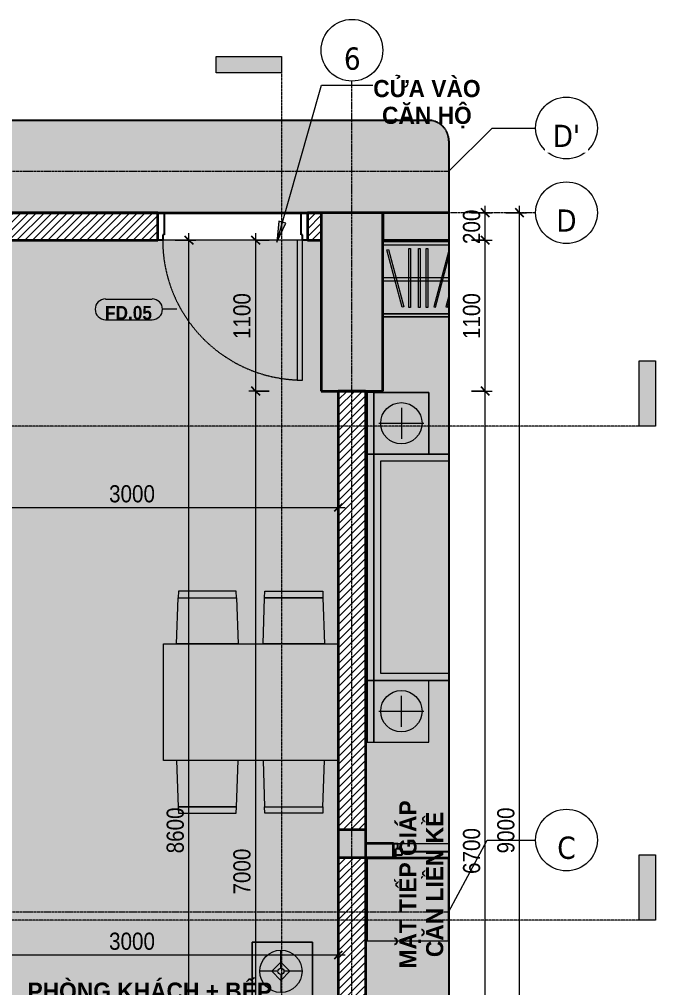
# Model space of a CAD drawing. Header units: millimetres. Extents: x 50254 to 245170, y 481 to 78637.
# Drawn here: x 58527 to 63167, y 27887 to 34947 of the extents above; entities that cross this region are included whole.
import ezdxf

# ---------------------------------------------------------------- set-up
doc = ezdxf.new("R2010")
doc.units = ezdxf.units.MM
for name, pattern in [('Dash - Tight', [4.5, 3, -1.5]), ('Dash Dot 3_16_', [7.9375, 4.7625, -1.5875, 0, -1.5875]), ('Grid Line', [22.225, 12.7, -3.175, 3.175, -3.175]), ('Hidden', [7.14375, 4.7625, -2.38125])]:
    doc.linetypes.add(name, pattern=pattern)
for name, color, linetype, lineweight in [('0-1', 7, 'Continuous', 5), ('A-ANNO-DIMS', 211, 'Continuous', 9), ('A-ANNO-DIMS-50', 211, 'Continuous', 9), ('A-DETL-GENF-1', 7, 'Continuous', 18), ('A-DETL-GENF-3', 92, 'Dash - Tight', 18), ('A-DETL-GENF-4', 92, 'Hidden', 25), ('A-DETL-GENF-5', 9, 'Continuous', 18), ('A-DETL-MEDM', 33, 'Continuous', 35), ('A-DETL-THIN', 151, 'Continuous', 18), ('A-DOOR', 31, 'Continuous', 18), ('A-DOOR-FRAM', 31, 'Continuous', 25), ('A-DOOR-IDEN', 31, 'Continuous', 9), ('A-FLOR-2', 7, 'Continuous', 18), ('A-GLAZ', 151, 'Continuous', 18), ('A-GLAZ-1', 31, 'Continuous', 25), ('A-WALL', 113, 'Continuous', 18), ('A-WALL-2', 254, 'Continuous', 35), ('A-WALL-3', 9, 'Continuous', 18), ('A-WALL-6', 113, 'Continuous', 35), ('A-WALL-PATT-2', 111, 'Continuous', 18), ('G-ANNO-SYMB', 111, 'Continuous', 9), ('G-ANNO-SYMB-1', 111, 'Dash Dot 3_16_', 18), ('G-ANNO-TEXT-1', 7, 'Continuous', 9), ('G-ANNO-TEXT-2', 130, 'Continuous', 9), ('G-IMPT-1', 10, 'Continuous', 18), ('I-FURN', 30, 'Continuous', 18), ('I-FURN-1', 10, 'Continuous', 18), ('I-FURN-2', 253, 'Continuous', 18), ('S-COLS', 52, 'Continuous', 18), ('S-COLS-3', 52, 'Continuous', 5), ('S-GRID', 1, 'Continuous', 9), ('S-GRID-1', 1, 'Grid Line', 9), ('S-GRID-IDEN', 1, 'Continuous', 9)]:
    doc.layers.add(name, color=color, linetype=linetype, lineweight=lineweight)
doc.layers.add('A-DETL-GENF-2', color=7, linetype='Continuous', lineweight=18, transparency=0.2)
doc.styles.add('Arial_B', font='arialbd.ttf', dxfattribs={"width": 0.95, "height": 125})
doc.styles.add('Arial_B_1', font='arialbd.ttf', dxfattribs={"width": 0.9, "height": 100})
doc.styles.add('Tahoma_B', font='tahomabd.ttf', dxfattribs={"height": 162.5})
doc.styles.add('UTM Avo', font='', dxfattribs={"width": 0.9, "height": 125})
doc.styles.get('UTM Avo').set_extended_font_data('UTM Avo')
doc.dimstyles.new('1_Dim_chi_tiet_2_5', dxfattribs={"dimscale": 304.8, "dimtxt": 124.912619, "dimasz": 0.19685, "dimexe": 0.164042, "dimexo": 0.0625, "dimgap": 0.016404, "dimtad": 1, "dimdec": 0, "dimrnd": 5, "dimzin": 0, "dimdsep": 46, "dimtxsty": 'UTM Avo', "dimblk1": 'OBLIQUE', "dimblk2": 'OBLIQUE', "dimsah": 1, "dimcen": 0.09, "dimdle": 0.164042, "dimazin": 0, "dimtfac": 1, "dimtdec": 4, "dimtix": 1, "dimtmove": 0, "dimatfit": 3, "dimfxl": 0.328084, "dimfxlon": 1, "dimtvp": 1, "dimtolj": 1, "dimtzin": 0, "dimarcsym": 2})
pattern_1 = [(45, (0, 0), (-28.284271, 28.284271), [])]

# ---------------------------------------------------------------- blocks, each defined once
blk = doc.blocks.new('NCV_TKTC_KET CAU_rvt-1-TKCS_CĂN HỘ LOẠI 1 - MẶT BẰNG')
at = {"layer": 'S-COLS-3'}
blk.add_hatch(color=256, dxfattribs=at).paths.add_polyline_path([(60852.6, 32236.9), (60852.6, 32237), (60727.6, 32236.9)])
at = {"layer": 'S-COLS'}
for p, q in [((61177.6, 32237), (61177.6, 33336.9)), ((60727.6, 32236.9), (60852.6, 32236.9)), ((61052.6, 32236.9), (61177.6, 32236.9))]:
    blk.add_line(p, q, dxfattribs=at)
blk = doc.blocks.new('M_Fixed - 900 x 1400-553070-TKCS_CĂN HỘ LOẠI 1 - MẶT BẰNG')
at = {"layer": 'A-GLAZ-1'}
for p, q in [((45.4, 22), (387, 22)), ((387, 44), (387, 0)), ((431, 44), (387, 44)), ((431, 63), (431, 0)), ((448.9, 63), (431, 63)), ((387, 0), (431, 0)), ((418, 0), (418, -37)), ((450, -37), (418, -37))]:
    blk.add_line(p, q, dxfattribs=at)
blk = doc.blocks.new('GIUONG NGU-2TAB-1600x2000 - GIUONG NGU-2TAB-1600x2000-842839-TKCS_CĂN HỘ LOẠI 1 - MẶT BẰNG')
at = {"layer": 'I-FURN-1'}
for p, q in [((458.5, 0), (8.5, 0)), ((8.5, 0), (8.5, -50)), ((458.5, -50), (458.5, 0)), ((2108.2, 0), (458.5, 0)), ((458.5, 0), (458.5, -50)), ((458.5, 0), (2108.2, 0)), ((2108.2, -50), (2108.2, 0)), ((458.5, -50), (8.5, -50)), ((8.5, -50), (8.5, -450.3)), ((8.5, -50), (458.5, -50)), ((458.5, -50), (8.5, -50)), ((8.5, -50), (8.5, -450.3)), ((458.5, -450.3), (458.5, -50)), ((2108.2, -50), (458.5, -50)), ((458.5, -50), (458.5, -596.6)), ((458.5, -50), (2108.2, -50)), ((458.5, -596.6), (458.5, -50)), ((458.5, -450.3), (458.5, -50)), ((458.5, -50), (2108.2, -50)), ((2558.2, 0), (2108.2, 0)), ((2108.2, 0), (2108.2, -50)), ((2558.2, -50), (2108.2, -50)), ((2108.2, -50), (2108.2, -450.3)), ((2108.2, -596.6), (2108.2, -50)), ((2108.2, -50), (2558.2, -50)), ((2108.2, -50), (2558.2, -50)), ((2108.2, -450.3), (2108.2, -50)), ((2108.2, -50), (2108.2, -596.6)), ((2558.2, -50), (2558.2, 0)), ((2558.2, -450.3), (2558.2, -50)), ((2558.2, -50), (2558.2, -450.3)), ((233.5, -86.8), (233.5, -413.5)), ((508.5, -100), (2058.2, -100)), ((508.5, -596.6), (508.5, -100)), ((2058.2, -100), (2058.2, -596.6)), ((2333.2, -86.8), (2333.2, -413.5)), ((120.2, -250.2), (346.8, -250.2)), ((2446.5, -250.2), (2219.8, -250.2)), ((8.5, -450.3), (458.5, -450.3)), ((8.5, -450.3), (458.5, -450.3)), ((2108.2, -450.3), (2558.2, -450.3)), ((2558.2, -450.3), (2108.2, -450.3))]:
    blk.add_line(p, q, dxfattribs=at)
for centre in [(233.5, -250.2), (2333.2, -250.2)]:
    blk.add_circle(centre, 150.7, dxfattribs=at)
blk = doc.blocks.new('TU QUAN AO-SUITE ROOM_3 - TU QUAN AO-SUITE ROOM_3-842841-TKCS_CĂN HỘ LOẠI 1 - MẶT BẰNG')
at = {"layer": 'I-FURN-1'}
for p, q in [((-550, -40), (-550, -521.6)), ((-550, -521.6), (-550, -40)), ((-550, -40), (-550, -521.6)), ((-526, -521.6), (-526, -40)), ((-526, -40), (-526, -521.6)), ((-478.3, -181.1), (-61.3, -69.4)), ((-287, -40), (-287, -521.6)), ((-263, -40), (-263, -521.6)), ((-61.3, -69.4), (-58.2, -80.9)), ((-24, -40), (-24, -521.6)), ((0, -521.6), (0, -40)), ((0, -40), (0, -521.6)), ((-58.2, -80.9), (-475.2, -192.7)), ((-475.2, -192.7), (-478.3, -181.1)), ((-480.1, -229.7), (-50.1, -229.7)), ((-480.1, -241.7), (-480.1, -229.7)), ((-50.1, -241.7), (-480.1, -241.7)), ((-50.1, -229.7), (-50.1, -241.7)), ((-480.1, -299.2), (-50.1, -299.2)), ((-480.1, -311.2), (-480.1, -299.2)), ((-50.1, -311.2), (-480.1, -311.2)), ((-50.1, -299.2), (-50.1, -311.2)), ((-480.1, -356.4), (-50.1, -356.4)), ((-480.1, -368.4), (-480.1, -356.4)), ((-50.1, -368.4), (-480.1, -368.4)), ((-475.2, -411.5), (-478.3, -423.1)), ((-478.3, -423.1), (-110.7, -521.6)), ((-64.3, -521.6), (-475.2, -411.5)), ((-50.1, -356.4), (-50.1, -368.4)), ((-475.2, -500.3), (-478.3, -511.9)), ((-478.3, -511.9), (-442, -521.6)), ((-395.6, -521.6), (-475.2, -500.3))]:
    blk.add_line(p, q, dxfattribs=at)
blk = doc.blocks.new('MAY GIAT - MAY GIAT_dwg-348053-TKCS_CĂN HỘ LOẠI 1 - MẶT BẰNG')
at = {"layer": 'G-IMPT-1', "flags": 128}
blk.add_lwpolyline([(5, 596.6), (5, 2.3), (605, 2.3), (605, 596.6)], close=True, dxfattribs=at)
blk = doc.blocks.new('MAY GIAT - MAY GIAT-348233-TKCS_CĂN HỘ LOẠI 1 - MẶT BẰNG')
at = {"layer": 'I-FURN-1'}
for p, q in [((5, 596.6), (5, 2.3)), ((605, 596.6), (5, 596.6)), ((605, 2.3), (605, 596.6)), ((5, 2.3), (605, 2.3))]:
    blk.add_line(p, q, dxfattribs=at)
blk.add_blockref('MAY GIAT - MAY GIAT_dwg-348053-TKCS_CĂN HỘ LOẠI 1 - MẶT BẰNG', (0, 0))
blk = doc.blocks.new('RES_BAN AN 1 - RES_BAN AN 1-842837-TKCS_CĂN HỘ LOẠI 1 - MẶT BẰNG')
at = {"layer": 'I-FURN-2'}
for p, q in [((-425, 1275), (425, 1275)), ((-425, 1.8), (-425, 1275)), ((425, 1275), (425, 1.8)), ((-761.9, 1168.8), (-809.6, 1167.2)), ((-809.6, 1167.2), (-809.6, 745.3)), ((-425, 1180), (-761.9, 1168.8)), ((-761.9, 1168.8), (-761.9, 743.8)), ((-761.9, 743.8), (-761.9, 1168.8)), ((-425, 732.5), (-425, 1180)), ((425, 1180), (761.9, 1168.8)), ((425, 732.5), (425, 1180)), ((761.9, 1168.8), (761.9, 743.8)), ((761.9, 1168.8), (761.9, 743.8)), ((809.6, 1167.2), (761.9, 1168.8)), ((809.6, 745.3), (809.6, 1167.2)), ((-809.6, 745.3), (-761.9, 743.8)), ((-761.9, 743.8), (-425, 732.5)), ((761.9, 743.8), (425, 732.5)), ((761.9, 743.8), (809.6, 745.3)), ((-809.6, 536.9), (-761.9, 538.5)), ((-809.6, 115.1), (-809.6, 536.9)), ((-425, 549.7), (-761.9, 538.5)), ((-761.9, 538.5), (-761.9, 113.5)), ((-761.9, 538.5), (-761.9, 113.5)), ((-425, 102.3), (-425, 549.7)), ((425, 549.7), (761.9, 538.5)), ((425, 102.3), (425, 549.7)), ((761.9, 538.5), (761.9, 113.5)), ((761.9, 538.5), (809.6, 536.9)), ((761.9, 113.5), (761.9, 538.5)), ((809.6, 536.9), (809.6, 115.1)), ((-761.9, 113.5), (-809.6, 115.1)), ((-761.9, 113.5), (-425, 102.3)), ((761.9, 113.5), (425, 102.3)), ((809.6, 115.1), (761.9, 113.5))]:
    blk.add_line(p, q, dxfattribs=at)
blk = doc.blocks.new('LOBBY_SOFA_1 - LOBBY_SOFA_1-842835-TKCS_CĂN HỘ LOẠI 1 - MẶT BẰNG')
at = {"layer": 'I-FURN'}
for p, q in [((-2556, -4.9), (-2556, -660)), ((-2457, -66), (-2457, -660)), ((-807, -66), (-2457, -66)), ((-807, -660), (-807, -66)), ((-708, -660), (-708, -4.9)), ((-3128.2, -193.5), (-2688.2, -193.5)), ((-3128.2, -633.5), (-3128.2, -193.5)), ((-2688.2, -193.5), (-2688.2, -633.5)), ((-807, -143), (-2457, -143)), ((-1907, -143), (-1907, -660)), ((-1357, -143), (-1357, -660)), ((-575.9, -193.5), (-575.9, -633.5)), ((-135.9, -193.5), (-575.9, -193.5)), ((-135.9, -633.5), (-135.9, -193.5)), ((-2915.4, -269), (-2915.4, -401)), ((-348.6, -269), (-348.6, -401)), ((-2937.4, -423), (-3069.4, -423)), ((-2915.4, -357), (-2981.4, -423)), ((-2981.4, -423), (-2915.4, -489)), ((-2849.4, -423), (-2915.4, -357)), ((-2915.4, -489), (-2849.4, -423)), ((-2893.4, -423), (-2761.4, -423)), ((-370.6, -423), (-502.6, -423)), ((-414.6, -423), (-348.6, -357)), ((-348.6, -489), (-414.6, -423)), ((-348.6, -357), (-282.6, -423)), ((-282.6, -423), (-348.6, -489)), ((-326.6, -423), (-194.6, -423)), ((-2915.4, -445), (-2915.4, -577)), ((-348.6, -445), (-348.6, -577)), ((-2688.2, -633.5), (-3128.2, -633.5)), ((-575.9, -633.5), (-135.9, -633.5)), ((-2556, -660), (-708, -660)), ((-1160.3, -1020.5), (-2128.3, -1020.5)), ((-2172.3, -1064.5), (-2172.3, -1504.5)), ((-1116.3, -1504.5), (-1116.3, -1064.5)), ((-2128.3, -1548.5), (-1160.3, -1548.5))]:
    blk.add_line(p, q, dxfattribs=at)
for centre, radius in [((-2915.4, -423), 154), ((-348.6, -423), 154), ((-2915.4, -423), 22), ((-348.6, -423), 22)]:
    blk.add_circle(centre, radius, dxfattribs=at)
for centre, start, end in [((-2128.3, -1064.5), 90, 180), ((-1160.3, -1064.5), 0, 90), ((-2128.3, -1504.5), 180, 270), ((-1160.3, -1504.5), 270, 0)]:
    blk.add_arc(centre, 44, start, end, dxfattribs=at)
at = {"layer": 'I-FURN-2'}
for p, q in [((-2556, -4.9), (-2556, -660)), ((-708, -660), (-708, -4.9)), ((-2688.2, -193.5), (-3128.2, -193.5)), ((-3128.2, -193.5), (-3128.2, -633.5)), ((-2688.2, -633.5), (-2688.2, -193.5)), ((-135.9, -193.5), (-575.9, -193.5)), ((-575.9, -193.5), (-575.9, -633.5)), ((-135.9, -633.5), (-135.9, -193.5)), ((-3128.2, -633.5), (-2688.2, -633.5)), ((-575.9, -633.5), (-135.9, -633.5)), ((-2556, -660), (-708, -660)), ((-1160.3, -1020.5), (-2128.3, -1020.5)), ((-2172.3, -1064.5), (-2172.3, -1504.5)), ((-1116.3, -1504.5), (-1116.3, -1064.5)), ((-2128.3, -1548.5), (-1160.3, -1548.5))]:
    blk.add_line(p, q, dxfattribs=at)
for centre, start, end in [((-2128.3, -1064.5), 90, 180), ((-1160.3, -1064.5), 0, 90), ((-2128.3, -1504.5), 180, 270), ((-1160.3, -1504.5), 270, 0)]:
    blk.add_arc(centre, 44, start, end, dxfattribs=at)
blk = doc.blocks.new('NCV_TKTC_TANG 1_rvt-1-TKCS_CĂN HỘ LOẠI 1 - MẶT BẰNG')
at = {"layer": 'A-FLOR-2'}
blk.add_line((60592.6, 33336.9), (59572.6, 33336.9), dxfattribs=at)
at = {"layer": 'A-WALL-2'}
for p, q in [((61254.6, 28936.9), (61052.6, 28936.9)), ((61254.6, 28836.9), (61254.6, 28936.9)), ((61052.6, 28836.9), (61254.6, 28836.9))]:
    blk.add_line(p, q, dxfattribs=at)
at = {"layer": 'A-WALL-3'}
for p, q in [((61254.6, 28936.9), (61659.2, 28936.9)), ((61659.2, 28836.9), (61254.6, 28836.9))]:
    blk.add_line(p, q, dxfattribs=at)
at = {"layer": 'A-GLAZ', "rotation": 180}
blk.add_blockref('M_Fixed - 900 x 1400-553070-TKCS_CĂN HỘ LOẠI 1 - MẶT BẰNG', (61704.6, 28899.9), dxfattribs=at)
at = {"layer": 'I-FURN'}
for name, p, rotation in [('TU QUAN AO-SUITE ROOM_3 - TU QUAN AO-SUITE ROOM_3-842841-TKCS_CĂN HỘ LOẠI 1 - MẶT BẰNG', (61137.6, 33326.9), 89.9999999999998), ('GIUONG NGU-2TAB-1600x2000 - GIUONG NGU-2TAB-1600x2000-842839-TKCS_CĂN HỘ LOẠI 1 - MẶT BẰNG', (61062.6, 29668.6), 90.00000000000065), ('RES_BAN AN 1 - RES_BAN AN 1-842837-TKCS_CĂN HỘ LOẠI 1 - MẶT BẰNG', (60854.3, 29968.2), 90.00000000000026), ('MAY GIAT - MAY GIAT-348233-TKCS_CĂN HỘ LOẠI 1 - MẶT BẰNG', (61659.2, 28222), 90), ('LOBBY_SOFA_1 - LOBBY_SOFA_1-842835-TKCS_CĂN HỘ LOẠI 1 - MẶT BẰNG', (60857.5, 25090.4), 270.0000000000005)]:
    blk.add_blockref(name, p, dxfattribs=dict(at, rotation=rotation))
blk = doc.blocks.new('FD_05 - FD_05-1000x2200mm-835433-TKCS_CĂN HỘ LOẠI 1 - MẶT BẰNG')
at = {"layer": 'A-DETL-GENF-3'}
for p, q in [((510, -100), (470, -100)), ((470, -100), (470, -1120)), ((510, -1120), (510, -100)), ((470, -1120), (510, -1120))]:
    blk.add_line(p, q, dxfattribs=at)
blk.add_arc((510, -100), 1020, 180, 267.75253, dxfattribs=at)
at = {"layer": 'A-DOOR-FRAM'}
for p, q in [((-545, 100), (-500, 100)), ((-500, 100), (-500, -60)), ((500, 100), (545, 100)), ((500, -60), (500, 100)), ((-500, -60), (-510, -60)), ((-510, -60), (-510, -100)), ((510, -60), (500, -60)), ((510, -100), (510, -60)), ((-510, -100), (-545, -100)), ((545, -100), (510, -100))]:
    blk.add_line(p, q, dxfattribs=at)
blk = doc.blocks.new('BORDER VIEW - BORDER VIEW-3457859-TKCS_CĂN HỘ LOẠI 1 - MẶT BẰNG')
at = {"layer": 'A-DETL-GENF-4'}
for p, q in [((150, 11483.8), (9485.3, 11483.8)), ((9635.3, 11333.8), (9635.3, 150))]:
    blk.add_line(p, q, dxfattribs=at)
blk.add_arc((9485.3, 11333.8), 150, 0, 90, dxfattribs=at)
blk = doc.blocks.new('Grid - M_Grid Head - Circle-353313-TKCS_CĂN HỘ LOẠI 1 - MẶT BẰNG')
at = {"layer": 'S-GRID-IDEN'}
blk.add_circle((0, 0), 4.5, dxfattribs=at)
blk = doc.blocks.new('Section - 3_32_ x 3_8_-4701953-TKCS_CĂN HỘ LOẠI 1 - MẶT BẰNG')
at = {"layer": 'G-ANNO-SYMB'}
blk.add_hatch(color=256, dxfattribs=at).paths.add_polyline_path([(0, 9.525), (0, 0), (-2.38125, 0), (-2.38125, 9.525)])
for p, q in [((0, 9.525), (-2.38125, 9.525)), ((-2.38125, 9.525), (-2.38125, 0)), ((0, 0), (0, 9.525)), ((-2.38125, 0), (0, 0))]:
    blk.add_line(p, q, dxfattribs=at)
blk = doc.blocks.new('DIMBLOCK3-TKCS_CĂN HỘ LOẠI 1 - MẶT BẰNG')
at = {"layer": 'A-ANNO-DIMS-50'}
for p, q in [((57852.6, 31487.8), (57852.6, 31337.8)), ((57852.6, 31387.8), (57852.6, 31487.8)), ((60852.6, 31487.8), (60852.6, 31337.8)), ((60852.6, 31387.8), (60852.6, 31487.8)), ((57802.6, 31387.8), (60902.6, 31387.8))]:
    blk.add_line(p, q, dxfattribs=at)
at = {"layer": 'A-ANNO-DIMS-50', "lineweight": 25}
for p, q in [((57852.6, 31387.8), (57882.6, 31417.8)), ((60852.6, 31387.8), (60882.6, 31417.8)), ((57852.6, 31387.8), (57822.6, 31357.8)), ((60852.6, 31387.8), (60822.6, 31357.8))]:
    blk.add_line(p, q, dxfattribs=at)
at = {"layer": 'A-ANNO-DIMS-50', "color": 0, "insert": (59181.4, 31550.1), "char_height": 125, "width": 410.824, "attachment_point": 1, "line_spacing_factor": 1.110334, "style": 'UTM Avo'}
blk.add_mtext('3000', dxfattribs=at)
blk = doc.blocks.new('_Oblique')
at = {"color": 0, "linetype": 'ByBlock', "lineweight": -2}
blk.add_line((-0.5, -0.5), (0.5, 0.5), dxfattribs=at)
blk = doc.blocks.new('DIMBLOCK4-TKCS_CĂN HỘ LOẠI 1 - MẶT BẰNG')
at = {"layer": 'A-ANNO-DIMS-50'}
for p, q in [((60349.9, 33336.9), (60199.9, 33336.9)), ((60249.9, 33386.9), (60249.9, 32237)), ((60249.9, 33336.9), (60349.9, 33336.9)), ((60349.9, 32237), (60199.9, 32237)), ((60249.9, 32237), (60349.9, 32237))]:
    blk.add_line(p, q, dxfattribs=at)
at = {"layer": 'A-ANNO-DIMS-50', "lineweight": 25}
for p, q in [((60249.9, 33336.9), (60219.9, 33366.9)), ((60249.9, 33336.9), (60279.9, 33306.9)), ((60249.9, 32237), (60219.9, 32267)), ((60249.9, 32237), (60279.9, 32207))]:
    blk.add_line(p, q, dxfattribs=at)
at = {"layer": 'A-ANNO-DIMS-50', "color": 0, "insert": (60087.5, 32615.8), "char_height": 125, "width": 410.824, "attachment_point": 1, "rotation": 90, "line_spacing_factor": 1.110334, "style": 'UTM Avo'}
blk.add_mtext('1100', dxfattribs=at)
blk = doc.blocks.new('DIMBLOCK5-TKCS_CĂN HỘ LOẠI 1 - MẶT BẰNG')
at = {"layer": 'A-ANNO-DIMS-50', "lineweight": 25}
for p, q in [((60249.9, 32237), (60219.9, 32267)), ((60249.9, 32237), (60279.9, 32207)), ((60249.9, 25236.9), (60219.9, 25266.9)), ((60249.9, 25236.9), (60279.9, 25206.9))]:
    blk.add_line(p, q, dxfattribs=at)
at = {"layer": 'A-ANNO-DIMS-50'}
for p, q in [((60349.9, 32237), (60199.9, 32237)), ((60249.9, 32237), (60249.9, 25236.9)), ((60249.9, 32237), (60349.9, 32237)), ((60349.9, 25236.9), (60199.9, 25236.9)), ((60249.9, 25236.9), (60349.9, 25236.9))]:
    blk.add_line(p, q, dxfattribs=at)
at = {"layer": 'A-ANNO-DIMS-50', "color": 0, "insert": (60087.5, 28565.8), "char_height": 125, "width": 410.824, "attachment_point": 1, "rotation": 90, "line_spacing_factor": 1.110334, "style": 'UTM Avo'}
blk.add_mtext('7000', dxfattribs=at)
blk = doc.blocks.new('DIMBLOCK7-TKCS_CĂN HỘ LOẠI 1 - MẶT BẰNG')
at = {"layer": 'A-ANNO-DIMS-50'}
for p, q in [((59663.6, 33336.9), (59813.6, 33336.9)), ((59763.6, 33336.9), (59663.6, 33336.9)), ((59763.6, 24687.4), (59763.6, 33386.9)), ((59663.6, 24737.4), (59813.6, 24737.4)), ((59763.6, 24737.4), (59663.6, 24737.4))]:
    blk.add_line(p, q, dxfattribs=at)
at = {"layer": 'A-ANNO-DIMS-50', "lineweight": 25}
for p, q in [((59763.6, 33336.9), (59733.6, 33366.9)), ((59763.6, 33336.9), (59793.6, 33306.9)), ((59763.6, 24737.4), (59733.6, 24767.4)), ((59763.6, 24737.4), (59793.6, 24707.4))]:
    blk.add_line(p, q, dxfattribs=at)
at = {"layer": 'A-ANNO-DIMS-50', "color": 0, "insert": (59601.2, 28866), "char_height": 125, "width": 410.824, "attachment_point": 1, "rotation": 90, "line_spacing_factor": 1.110334, "style": 'UTM Avo'}
blk.add_mtext('8600', dxfattribs=at)
blk = doc.blocks.new('DIMBLOCK25-TKCS_CĂN HỘ LOẠI 1 - MẶT BẰNG')
at = {"layer": 'A-ANNO-DIMS-50'}
for p, q in [((57852.6, 28225.6), (57852.6, 28075.6)), ((57852.6, 28125.6), (57852.6, 28225.6)), ((60852.6, 28225.6), (60852.6, 28075.6)), ((60852.6, 28125.6), (60852.6, 28225.6)), ((57852.6, 28125.6), (60902.6, 28125.6))]:
    blk.add_line(p, q, dxfattribs=at)
at = {"layer": 'A-ANNO-DIMS-50', "lineweight": 25}
for p, q in [((57852.6, 28125.6), (57822.6, 28095.6)), ((57852.6, 28125.6), (57882.6, 28155.6)), ((60852.6, 28125.6), (60822.6, 28095.6)), ((60852.6, 28125.6), (60882.6, 28155.6))]:
    blk.add_line(p, q, dxfattribs=at)
at = {"layer": 'A-ANNO-DIMS-50', "color": 0, "insert": (59181.4, 28287.9), "char_height": 125, "width": 410.824, "attachment_point": 1, "line_spacing_factor": 1.110334, "style": 'UTM Avo'}
blk.add_mtext('3000', dxfattribs=at)
blk = doc.blocks.new('DIMBLOCK34-TKCS_CĂN HỘ LOẠI 1 - MẶT BẰNG')
at = {"layer": 'A-ANNO-DIMS-50', "lineweight": 25}
for p, q in [((61924.3, 32237), (61894.3, 32267)), ((61924.3, 32237), (61954.3, 32207)), ((61924.3, 25536.9), (61894.3, 25566.9)), ((61924.3, 25536.9), (61954.3, 25506.9))]:
    blk.add_line(p, q, dxfattribs=at)
at = {"layer": 'A-ANNO-DIMS-50'}
for p, q in [((61824.3, 32237), (61974.3, 32237)), ((61924.3, 32237), (61824.3, 32237)), ((61924.3, 25536.9), (61924.3, 32237)), ((61824.3, 25536.9), (61974.3, 25536.9)), ((61924.3, 25536.9), (61824.3, 25536.9))]:
    blk.add_line(p, q, dxfattribs=at)
at = {"layer": 'A-ANNO-DIMS-50', "color": 0, "insert": (61761.9, 28715.8), "char_height": 125, "width": 410.824, "attachment_point": 1, "rotation": 90, "line_spacing_factor": 1.110334, "style": 'UTM Avo'}
blk.add_mtext('6700', dxfattribs=at)
blk = doc.blocks.new('DIMBLOCK35-TKCS_CĂN HỘ LOẠI 1 - MẶT BẰNG')
at = {"layer": 'A-ANNO-DIMS-50'}
for p, q in [((61824.3, 33336.9), (61974.3, 33336.9)), ((61924.3, 33336.9), (61824.3, 33336.9)), ((61924.3, 32237), (61924.3, 33336.9)), ((61824.3, 32237), (61974.3, 32237)), ((61924.3, 32237), (61824.3, 32237))]:
    blk.add_line(p, q, dxfattribs=at)
at = {"layer": 'A-ANNO-DIMS-50', "lineweight": 25}
for p, q in [((61924.3, 33336.9), (61894.3, 33366.9)), ((61924.3, 33336.9), (61954.3, 33306.9)), ((61924.3, 32237), (61894.3, 32267)), ((61924.3, 32237), (61954.3, 32207))]:
    blk.add_line(p, q, dxfattribs=at)
at = {"layer": 'A-ANNO-DIMS-50', "color": 0, "insert": (61761.9, 32615.8), "char_height": 125, "width": 410.824, "attachment_point": 1, "rotation": 90, "line_spacing_factor": 1.110334, "style": 'UTM Avo'}
blk.add_mtext('1100', dxfattribs=at)
blk = doc.blocks.new('DIMBLOCK36-TKCS_CĂN HỘ LOẠI 1 - MẶT BẰNG')
at = {"layer": 'A-ANNO-DIMS-50'}
for p, q in [((61824.3, 33536.9), (61974.3, 33536.9)), ((61924.3, 33536.9), (61824.3, 33536.9)), ((61924.3, 33336.9), (61924.3, 33586.9)), ((61824.3, 33336.9), (61974.3, 33336.9)), ((61924.3, 33336.9), (61824.3, 33336.9))]:
    blk.add_line(p, q, dxfattribs=at)
at = {"layer": 'A-ANNO-DIMS-50', "lineweight": 25}
for p, q in [((61924.3, 33536.9), (61894.3, 33566.9)), ((61924.3, 33536.9), (61954.3, 33506.9)), ((61924.3, 33336.9), (61894.3, 33366.9)), ((61924.3, 33336.9), (61954.3, 33306.9))]:
    blk.add_line(p, q, dxfattribs=at)
at = {"layer": 'A-ANNO-DIMS-50', "color": 0, "insert": (61761.9, 33308.6), "char_height": 125, "width": 308.118, "attachment_point": 1, "rotation": 90, "line_spacing_factor": 1.110334, "style": 'UTM Avo'}
blk.add_mtext('200', dxfattribs=at)
blk = doc.blocks.new('DIMBLOCK37-TKCS_CĂN HỘ LOẠI 1 - MẶT BẰNG')
at = {"layer": 'A-ANNO-DIMS-50'}
for p, q in [((62074.3, 33536.9), (62224.3, 33536.9)), ((62174.3, 33536.9), (62074.3, 33536.9)), ((62174.3, 24486.9), (62174.3, 33586.9)), ((62074.3, 24536.9), (62224.3, 24536.9)), ((62174.3, 24536.9), (62074.3, 24536.9))]:
    blk.add_line(p, q, dxfattribs=at)
at = {"layer": 'A-ANNO-DIMS-50', "lineweight": 25}
for p, q in [((62174.3, 33536.9), (62144.3, 33566.9)), ((62174.3, 33536.9), (62204.3, 33506.9)), ((62174.3, 24536.9), (62144.3, 24566.9)), ((62174.3, 24536.9), (62204.3, 24506.9))]:
    blk.add_line(p, q, dxfattribs=at)
at = {"layer": 'A-ANNO-DIMS-50', "color": 0, "insert": (62011.9, 28865.8), "char_height": 125, "width": 410.824, "attachment_point": 1, "rotation": 90, "line_spacing_factor": 1.110334, "style": 'UTM Avo'}
blk.add_mtext('9000', dxfattribs=at)
blk = doc.blocks.new('STN_Door Tag - STN_Door Tag-1788670-TKCS_CĂN HỘ LOẠI 1 - MẶT BẰNG')
at = {"layer": 'A-DOOR-IDEN'}
for p, q in [((-3.37, 1.49), (3.43, 1.49)), ((-3.37, -1.52), (3.43, -1.52))]:
    blk.add_line(p, q, dxfattribs=at)
for centre, start, end in [((-3.37, -0.01), 90, 270), ((3.43, -0.01), 270, 90)]:
    blk.add_arc(centre, 1.51, start, end, dxfattribs=at)

msp = doc.modelspace()

# ---------------------------------------------------------------- hatches: boundary and pattern name
at = {"layer": 'A-DETL-GENF-1'}
msp.add_hatch(color=256, dxfattribs=at).paths.add_polyline_path([(60752.6, 24737.4), (60752.6, 25536.9), (60852.6, 25536.9), (60852.5, 32236.9), (60727.6, 32237), (60727.6, 33336.9), (57852.6, 33336.9), (57852.6, 28836.9), (54552.6, 28836.9), (54552.6, 27836.9), (57852.6, 27836.9), (57852.6, 24737.4), (60535.5, 24737.4)])
at = {"layer": 'A-DETL-GENF-2'}
h = msp.add_hatch(color=256, dxfattribs=at)
h.paths.add_polyline_path([(54313.5, 22726.9), (61509.2, 22726.9), (61548, 22732), (61584.2, 22747), (61615.3, 22770.9), (61639.1, 22801.9), (61654.1, 22838.1), (61659.2, 22876.9), (61659.2, 34060.7), (61654.1, 34099.5), (61639.1, 34135.7), (61615.3, 34166.8), (61584.2, 34190.6), (61548, 34205.6), (61509.2, 34210.7), (52174, 34210.7), (52135.1, 34205.6), (52099, 34190.6), (52067.9, 34166.8), (52044, 34135.7), (52029.1, 34099.5), (52024, 34060.7), (52024, 22876.9), (52029.1, 22838.1), (52044, 22801.9), (52067.9, 22770.9), (52099, 22747), (52135.1, 22732), (52174, 22726.9), (52927.6, 22726.9)])
h.paths.add_polyline_path([(52920.5, 23335.3), (52725.9, 23335.3), (52725.9, 24536.9), (52552.6, 24536.9), (52552.6, 25536.9), (52652.6, 25536.9), (52652.6, 32236.9), (52527.6, 32237), (52527.8, 33537), (61177.6, 33536.9), (61177.5, 32236.9), (61052.5, 32237), (61052.6, 25536.9), (61152.6, 25536.9), (61152.6, 25342.2), (61156, 25341.8), (61167.6, 25337), (61177.6, 25329.3), (61186, 25317.8), (61190.2, 25307), (61191.8, 25295.3), (61190.1, 25282.8), (61185.3, 25271.1), (61177.7, 25261.2), (61166.2, 25252.9), (61155.3, 25248.6), (61152.6, 25248.3), (61152.6, 24536.9), (61126, 24536.9), (61126, 23536.9), (61127.6, 23536.9), (61127.6, 23336.9), (57652.6, 23337.4), (57652.6, 24536.9), (52925.9, 24536.4), (52925.9, 23536.9), (52927.6, 23536.9), (52927.6, 23336.9), (52925.9, 23336.9), (52925.9, 23335.3)])
h.paths.add_polyline_path([(61152.6, 25251.4), (61156.1, 25252.1), (61167.7, 25257.5), (61175.5, 25263.5), (61182.6, 25272.8), (61187.1, 25283.7), (61188.6, 25295.3), (61186.7, 25307.8), (61181.3, 25319.4), (61175.4, 25327.1), (61166.1, 25334.3), (61155.2, 25338.7), (61152.6, 25338.7), (61152.6, 25251.8)])
at = {"layer": 'A-DETL-GENF-5'}
h = msp.add_hatch(dxfattribs=at)
h.set_pattern_fill('FP_2', color=256, style=0, pattern_type=2)
h.set_pattern_definition([(50, (0, 0), (364.3679, -31.8783), [38.1, -419.1]), (355, (0, 0), (-70.4859, 382.1133), [30.48, -335.28]), (100.451, (30.36, -2.66), (293.885, 350.2334), [32.38, -356.18]), (46.184, (0, 101.6), (542.1585, -84.0858), [57.15, -628.65]), (96.636, (45.2, 94.6), (474.805, 494.8554), [48.57, -534.27]), (351.184, (0, 101.6), (474.81, 494.85), [45.72, -502.92]), (21, (50.8, 76.2), (303.2285, -204.5305), [38.1, -419.1]), (326, (50.8, 76.2), (123.6039, 368.376), [30.48, -335.28]), (71.451, (76.07, 59.16), (426.8341, 163.8427), [32.38, -356.18]), (37.5, (0, 0), (6.17665, 169.11015), [3.353, -327.863, 3.353, -337.007, -336.55]), (37.5, (0, 0), (6.17665, 169.11015), [-671.576, 3.353, -333.197]), (7.5, (0, 0), (133.63888, 200.3615), [3.353, -190.703, 3.353, -320.243, -128.27]), (7.5, (0, 0), (133.63888, 200.3615), [-517.652, 3.353, -124.917]), (327.5, (-113.28, 0), (271.18182, -11.45836), [3.353, -123.647, 3.353, -392.887, -525.78]), (327.5, (-113.28, 0), (271.18182, -11.45836), [-523.24, 3.353, -522.427]), (317.5, (-164.08, 0), (296.2585, 50.85285), [3.353, -161.747, 3.353, -259.791, -373.38]), (317.5, (-164.08, 0), (296.2585, 50.85285), [-428.244, 3.353, -370.027]), (45, (0, 0), (-125.7236, 125.7236), []), (45, (0, 190.5), (-125.7236, 125.7236), [])])
h.paths.add_polyline_path([(61126, 23336.9), (61127.6, 23337.4), (61127.6, 23536.9), (60927.6, 23536.9), (60927.6, 23336.9)])
h.paths.add_polyline_path([(52927.6, 23336.9), (52927.6, 23536.9), (52727.6, 23536.9), (52727.6, 23336.9), (52925.9, 23336.9)])
h.paths.add_polyline_path([(57852.6, 23339), (57852.6, 23536.9), (57652.6, 23536.9), (57652.6, 23339), (57757, 23339)])
h.paths.add_polyline_path([(61052.6, 24536.9), (61152.6, 24536.9), (61152.6, 25536.9), (60752.6, 25536.9), (60752.6, 24536.9), (60927.6, 24536.9)])
h.paths.add_polyline_path([(52852.6, 24536.9), (52952.6, 24536.9), (52952.6, 25536.9), (52552.6, 25536.9), (52552.6, 24536.9), (52727.6, 24536.9)])
h.paths.add_polyline_path([(54252.5, 24536.9), (54252.5, 24736.9), (54052.6, 24736.9), (54052.6, 24536.9), (54152.6, 24536.9)])
h.paths.add_polyline_path([(57852.6, 24537.4), (57852.6, 24737.4), (57652.6, 24736.9), (57652.6, 24537.4), (57752.6, 24537.4)])
h.paths.add_polyline_path([(57752.6, 27736.9), (57852.6, 27736.9), (57852.6, 27836.9), (57654.2, 27836.9), (57654.2, 27736.9)])
h.paths.add_polyline_path([(54252.6, 27736.9), (54252.6, 27836.9), (54052.6, 27836.9), (54052.6, 27736.9), (54152.6, 27736.9)])
h.paths.add_polyline_path([(54452.6, 28836.9), (54552.6, 28836.9), (54552.6, 28936.9), (54352.6, 28936.9), (54352.6, 28836.9), (54361.1, 28836.9)])
h.paths.add_polyline_path([(52852.6, 28836.9), (52852.6, 29036.9), (52652.6, 29036.9), (52652.6, 28836.9)])
h.paths.add_polyline_path([(61052.5, 28836.9), (61052.6, 28836.9), (61052.5, 29036.9), (60852.6, 29036.9), (60852.6, 28836.9)])
h.paths.add_polyline_path([(57652.6, 28836.9), (57852.6, 28836.9), (57852.6, 28936.9), (57652.6, 28936.9), (57652.6, 28848.1)])
h.paths.add_polyline_path([(57752.6, 31236.9), (57852.6, 31236.9), (57852.6, 31336.9), (57652.6, 31336.9), (57652.6, 31236.9), (57747.6, 31236.9)])
h.paths.add_polyline_path([(61152.6, 32237), (61177.6, 32237), (61177.6, 33537), (60727.6, 33536.9), (60727.6, 32237), (61052.6, 32237)])
h.paths.add_polyline_path([(52527.6, 32237), (52977.6, 32237), (52977.6, 33537), (52527.6, 33536.9), (52527.6, 32237)])
h.paths.add_polyline_path([(56452.6, 33336.9), (56652.6, 33336.9), (56652.6, 33536.9), (56452.6, 33536.9)])
at = {"layer": 'A-WALL-PATT-2'}
h = msp.add_hatch(dxfattribs=at)
h.set_pattern_fill('FP_1', color=256, style=0, pattern_type=2)
h.set_pattern_definition(pattern_1)
h.paths.add_polyline_path([(55852.6, 33336.9), (56452.6, 33336.9), (56452.6, 33536.9), (52977.6, 33536.9), (52977.6, 33336.9), (55852.6, 33336.9)])
h.paths.add_polyline_path([(59300.6, 33336.9), (59537.6, 33336.9), (59537.6, 33536.9), (56652.6, 33536.9), (56652.6, 33336.9), (58456.9, 33336.9)])
h.paths.add_polyline_path([(60727.6, 33336.9), (60727.6, 33536.9), (60627.6, 33536.9), (60627.6, 33336.9)])
h = msp.add_hatch(dxfattribs=at)
h.set_pattern_fill('FP_1', color=256, style=0, pattern_type=2)
h.set_pattern_definition(pattern_1)
h.paths.add_polyline_path([(60852.6, 25536.9), (61052.5, 25536.9), (61052.5, 28836.9), (60852.6, 28836.9), (60852.6, 26994.1)])
h.paths.add_polyline_path([(60852.6, 29036.9), (61052.5, 29036.9), (61052.5, 32237), (60852.6, 32237), (60852.6, 29303.8)])
at = {"layer": 'G-ANNO-TEXT-2'}
msp.add_hatch(color=256, dxfattribs=at).paths.add_polyline_path([(60404.2, 33322.9), (60470.7, 33459.9), (60419.8, 33474.4)])

# ---------------------------------------------------------------- linework, layer by layer
at = {"layer": 'A-DETL-MEDM'}
for p, q in [((56652.6, 33536.9), (60727.6, 33536.9)), ((60727.6, 33537), (60727.6, 32237)), ((61177.6, 33537), (60727.6, 33537)), ((61177.6, 32237), (61177.6, 33537)), ((60727.6, 32237), (61177.6, 32237)), ((61052.5, 32237), (61052.5, 29036.9)), ((61052.6, 29036.9), (60852.6, 29036.9)), ((60852.6, 29036.9), (60852.6, 28836.9)), ((61052.6, 28836.9), (61052.6, 29036.9)), ((60852.6, 28836.9), (61052.6, 28836.9)), ((61052.5, 28837), (61052.5, 25536.9))]:
    msp.add_line(p, q, dxfattribs=at)
at = {"layer": 'A-DETL-THIN'}
for p, q in [((60727.6, 33336.9), (57852.6, 33336.9)), ((60852.6, 29036.9), (60852.6, 32237)), ((60852.6, 25536.9), (60852.6, 28836.9))]:
    msp.add_line(p, q, dxfattribs=at)
at = {"layer": 'A-DOOR-IDEN'}
msp.add_line((59676.2, 32832.9), (59571.1, 32832.9), dxfattribs=at)
at = {"layer": 'A-WALL'}
for p, q in [((59582.6, 33536.9), (60582.6, 33536.9)), ((60592.6, 33336.9), (59572.6, 33336.9))]:
    msp.add_line(p, q, dxfattribs=at)
at = {"layer": 'A-WALL-6'}
for p, q in [((59537.6, 33536.9), (52977.5, 33536.9)), ((59537.6, 33336.9), (59537.6, 33536.9)), ((60727.6, 33536.9), (60627.6, 33536.9)), ((60627.6, 33536.9), (60627.6, 33336.9)), ((61659.2, 33536.9), (61177.6, 33536.9)), ((61177.6, 33536.9), (61177.6, 33336.9)), ((56652.6, 33336.9), (59537.6, 33336.9)), ((60627.6, 33336.9), (60727.6, 33336.9)), ((61177.6, 33336.9), (61659.2, 33336.9)), ((61052.5, 32237), (60852.6, 32237)), ((60852.6, 32237), (60852.6, 29036.9)), ((61052.6, 29036.9), (61052.6, 32237)), ((60852.6, 28836.9), (60852.6, 25536.9)), ((61052.6, 25536.9), (61052.6, 28836.9))]:
    msp.add_line(p, q, dxfattribs=at)
at = {"layer": 'G-ANNO-SYMB-1'}
for p, q in [((60438.3, 34556), (60438.3, 21955.4)), ((63047.9, 31979.6), (50978, 31979.6)), ((63047.9, 28379.6), (50978, 28379.6))]:
    msp.add_line(p, q, dxfattribs=at)
at = {"layer": 'G-ANNO-TEXT-2'}
for p, q in [((60404.2, 33322.9), (60729.7, 34467)), ((60729.7, 34467), (61066.6, 34467)), ((61066.6, 34467), (61104.3, 34467)), ((60419.8, 33474.4), (60404.2, 33322.9)), ((60470.7, 33459.9), (60419.8, 33474.4)), ((60404.2, 33322.9), (60470.7, 33459.9))]:
    msp.add_line(p, q, dxfattribs=at)
at = {"layer": 'S-GRID'}
for p, q in [((61656.9, 33836.9), (61974.4, 34154.4)), ((61974.4, 34154.4), (62291.9, 34154.4)), ((61656.9, 28436.9), (61939.7, 28962.9)), ((61939.7, 28962.9), (62291.9, 28962.9))]:
    msp.add_line(p, q, dxfattribs=at)
at = {"layer": 'S-GRID-1'}
for p, q in [((60952.6, 33246.7), (60952.6, 34496.7)), ((60406.9, 33836.9), (53246.2, 33836.9)), ((61656.9, 33836.9), (60406.9, 33836.9)), ((61041.9, 33536.9), (52611.2, 33536.9)), ((62291.9, 33536.9), (61041.9, 33536.9)), ((60952.6, 23249.2), (60952.6, 33246.7)), ((60406.9, 28436.9), (53246.2, 28436.9)), ((61656.9, 28436.9), (60406.9, 28436.9))]:
    msp.add_line(p, q, dxfattribs=at)

# ---------------------------------------------------------------- block references
at = {"layer": '0-1'}
for name in ['NCV_TKTC_KET CAU_rvt-1-TKCS_CĂN HỘ LOẠI 1 - MẶT BẰNG', 'NCV_TKTC_TANG 1_rvt-1-TKCS_CĂN HỘ LOẠI 1 - MẶT BẰNG']:
    msp.add_blockref(name, (0, 0), dxfattribs=at)
at = {"layer": 'A-DETL-GENF-3'}
msp.add_blockref('BORDER VIEW - BORDER VIEW-3457859-TKCS_CĂN HỘ LOẠI 1 - MẶT BẰNG', (52024, 22726.9), dxfattribs=at)
at = {"layer": 'A-DOOR'}
msp.add_blockref('FD_05 - FD_05-1000x2200mm-835433-TKCS_CĂN HỘ LOẠI 1 - MẶT BẰNG', (60082.6, 33436.9), dxfattribs=at)
at = {"layer": 'A-DOOR-IDEN', "xscale": 49.99999999999998, "yscale": 49.99999999999998, "zscale": 49.99999999999998}
msp.add_blockref('STN_Door Tag - STN_Door Tag-1788670-TKCS_CĂN HỘ LOẠI 1 - MẶT BẰNG', (59324.1, 32833.1), dxfattribs=at)
at = {"layer": 'G-ANNO-SYMB', "extrusion": (0, 0, -1), "xscale": 49.99999999999998, "yscale": 49.99999999999998, "zscale": 49.99999999999998, "rotation": 270.0000000000003}
msp.add_blockref('Section - 3_32_ x 3_8_-4701953-TKCS_CĂN HỘ LOẠI 1 - MẶT BẰNG', (-60438.3, 34556), dxfattribs=at)
at = {"layer": 'G-ANNO-SYMB', "extrusion": (0, 0, -1), "xscale": 49.99999999999998, "yscale": 49.99999999999998, "zscale": 49.99999999999998}
for p in [(-63047.9, 31979.6), (-63047.9, 28379.6)]:
    msp.add_blockref('Section - 3_32_ x 3_8_-4701953-TKCS_CĂN HỘ LOẠI 1 - MẶT BẰNG', p, dxfattribs=at)
at = {"layer": 'S-GRID-IDEN', "xscale": 49.99999999999998, "yscale": 49.99999999999998, "zscale": 49.99999999999998}
msp.add_blockref('Grid - M_Grid Head - Circle-353313-TKCS_CĂN HỘ LOẠI 1 - MẶT BẰNG', (60952.6, 34721.7), dxfattribs=at)
at = {"layer": 'S-GRID-IDEN', "xscale": 49.99999999999998, "yscale": 49.99999999999998, "zscale": 49.99999999999998, "rotation": 89.9999999999998}
for p in [(62516.9, 34154.4), (62516.9, 33536.9), (62516.9, 28962.9)]:
    msp.add_blockref('Grid - M_Grid Head - Circle-353313-TKCS_CĂN HỘ LOẠI 1 - MẶT BẰNG', p, dxfattribs=at)

# ---------------------------------------------------------------- texts
at = {"layer": 'A-DOOR-IDEN', "insert": (59323.1, 32806.4), "char_height": 100, "width": 351.45, "attachment_point": 5, "line_spacing_factor": 0.936439, "style": 'Arial_B_1'}
msp.add_mtext('\\pt2.25,4.5,6.75,9,11.25,13.5,15.75,18,20.25,22.5,24.75,27,29.25,31.5,33.75,36,38.25,40.5,42.75,45,47.25,49.5,51.75,54,56.25,58.5,60.75,63,65.25,67.5,69.75,72;FD.05', dxfattribs=at)
at = {"layer": 'G-ANNO-TEXT-1', "char_height": 125, "attachment_point": 5, "line_spacing_factor": 0.936439, "style": 'Arial_B'}
for s, insert, width in [('\\pt570,1140,1710,2280,2850,3420,3990,4560,5130,5700,6270,6840,7410,7980,8550,9120,9690,10260,10830,11400,11970,12540,13110,13680,14250,14820,15390,15960,16530,17100,17670,18240;CỬA VÀO\\PCĂN HỘ', (61499.1, 34328.5), 857.85), ('\\pt570,1140,1710,2280,2850,3420,3990,4560,5130,5700,6270,6840,7410,7980,8550,9120,9690,10260,10830,11400,11970,12540,13110,13680,14250,14820,15390,15960,16530,17100,17670,18240;PHÒNG KHÁCH + BẾP\\PS = 28.98m2', (59478.5, 27762.9), 2010.675)]:
    msp.add_mtext(s, dxfattribs=dict(at, insert=insert, width=width))
at = {"layer": 'G-ANNO-TEXT-1', "insert": (61459.1, 28639.4), "char_height": 125, "width": 1332.375, "attachment_point": 5, "rotation": 90, "line_spacing_factor": 0.936439, "style": 'Arial_B'}
msp.add_mtext('\\pt570,1140,1710,2280,2850,3420,3990,4560,5130,5700,6270,6840,7410,7980,8550,9120,9690,10260,10830,11400,11970,12540,13110,13680,14250,14820,15390,15960,16530,17100,17670,18240;MẶT TIẾP GIÁP\\PCĂN LIỀN KỀ', dxfattribs=at)

# ---------------------------------------------------------------- dimensions: what is measured, and where the dimension line sits
at = {"layer": 'A-ANNO-DIMS'}
for base, p1, p2, override, picture, middle in [((61924.3, 33536.9), (61824.3, 33336.9), (61824.3, 33536.9), {"dimpost": '<>', "dimfxl": 200}, 'DIMBLOCK36-TKCS_CĂN HỘ LOẠI 1 - MẶT BẰNG', (61854.6, 33436.9)), ((62174.3, 33536.9), (62074.3, 24536.9), (62074.3, 33536.9), {"dimpost": '<>', "dimfxl": 9000}, 'DIMBLOCK37-TKCS_CĂN HỘ LOẠI 1 - MẶT BẰNG', (62104.6, 29036.9)), ((59763.5769, 33336.936), (59663.5769, 24737.3629), (59663.5769, 33336.936), {"dimpost": '<>', "dimfxl": 8599.573178}, 'DIMBLOCK7-TKCS_CĂN HỘ LOẠI 1 - MẶT BẰNG', (59693.8918, 29037.1494)), ((60249.9, 32237), (60349.9, 33336.9), (60349.9, 32237), {"dimpost": '<>', "dimfxl": 1099.928669}, 'DIMBLOCK4-TKCS_CĂN HỘ LOẠI 1 - MẶT BẰNG', (60180.2, 32787)), ((61924.3, 33336.9), (61824.3, 32237), (61824.3, 33336.9), {"dimpost": '<>', "dimfxl": 1099.949304}, 'DIMBLOCK35-TKCS_CĂN HỘ LOẠI 1 - MẶT BẰNG', (61854.6, 32787)), ((60249.9, 25236.9), (60349.9, 32237), (60349.9, 25236.9), {"dimpost": '<>', "dimfxl": 7000.071331}, 'DIMBLOCK5-TKCS_CĂN HỘ LOẠI 1 - MẶT BẰNG', (60180.2, 28737)), ((61924.3, 32237), (61824.3, 25536.9), (61824.3, 32237), {"dimpost": '<>', "dimfxl": 6700.050696}, 'DIMBLOCK34-TKCS_CĂN HỘ LOẠI 1 - MẶT BẰNG', (61854.6, 28887))]:
    dim = msp.add_linear_dim(base=base, p1=p1, p2=p2, angle=90, dimstyle='1_Dim_chi_tiet_2_5', override=override, dxfattribs=at)
    dim.commit()
    dim.dimension.update_dxf_attribs({"geometry": picture, "text_midpoint": middle})
for base, p1, p2, picture, middle in [((60852.6, 31387.8), (57852.6, 31487.8), (60852.6, 31487.8), 'DIMBLOCK3-TKCS_CĂN HỘ LOẠI 1 - MẶT BẰNG', (59352.6, 31457.4)), ((60852.6, 28125.6), (57852.6, 28225.6), (60852.6, 28225.6), 'DIMBLOCK25-TKCS_CĂN HỘ LOẠI 1 - MẶT BẰNG', (59352.6, 28195.2))]:
    dim = msp.add_linear_dim(base=base, p1=p1, p2=p2, dimstyle='1_Dim_chi_tiet_2_5', override={"dimpost": '<>', "dimfxl": 2999.988106}, dxfattribs=at)
    dim.commit()
    dim.dimension.update_dxf_attribs({"geometry": picture, "text_midpoint": middle})

# ---------------------------------------------------------------- next in the draw order: texts
at = {"layer": 'S-GRID-IDEN', "char_height": 162.5, "attachment_point": 5, "line_spacing_factor": 0.996129, "style": 'Tahoma_B', "bg_fill": 3, "box_fill_scale": 1.25, "bg_fill_color": 256, "bg_fill_true_color": 13158600, "bg_fill_transparency": 0}
for s, insert, width in [('\\pt634.99962,1269.99925,1905.0005,2540.00013,3174.99975,3809.99937,4445.00062,5080.00025,5714.99987,6349.9995,6985.00075,7620.00037,8255,8889.99962,9524.99925,10160.0005,10795.00013,11429.99975,12064.99938,12700.00063,13335.00025,13969.99988,14604.9995,15240.00075,15875.00038,16510,17144.99963,17779.99925,18415.0005,19050.00013,19684.99975,20319.99938;6', (60954.9, 34659.3), 145.5), ("\\pt634.99962,1269.99925,1905.0005,2540.00013,3174.99975,3809.99937,4445.00062,5080.00025,5714.99987,6349.9995,6985.00075,7620.00037,8255,8889.99962,9524.99925,10160.0005,10795.00013,11429.99975,12064.99938,12700.00063,13335.00025,13969.99988,14604.9995,15240.00075,15875.00038,16510,17144.99963,17779.99925,18415.0005,19050.00013,19684.99975,20319.99938;D'", (62516.7, 34097.2), 231.5), ('\\pt634.99962,1269.99925,1905.0005,2540.00013,3174.99975,3809.99937,4445.00062,5080.00025,5714.99987,6349.9995,6985.00075,7620.00037,8255,8889.99962,9524.99925,10160.0005,10795.00013,11429.99975,12064.99938,12700.00063,13335.00025,13969.99988,14604.9995,15240.00075,15875.00038,16510,17144.99963,17779.99925,18415.0005,19050.00013,19684.99975,20319.99938;D', (62516.5, 33479.7), 172), ('\\pt634.99962,1269.99925,1905.0005,2540.00013,3174.99975,3809.99937,4445.00062,5080.00025,5714.99987,6349.9995,6985.00075,7620.00037,8255,8889.99962,9524.99925,10160.0005,10795.00013,11429.99975,12064.99938,12700.00063,13335.00025,13969.99988,14604.9995,15240.00075,15875.00038,16510,17144.99963,17779.99925,18415.0005,19050.00013,19684.99975,20319.99938;C', (62516.5, 28905.6), 152)]:
    msp.add_mtext(s, dxfattribs=dict(at, insert=insert, width=width))

doc.saveas('drawing.dxf')
